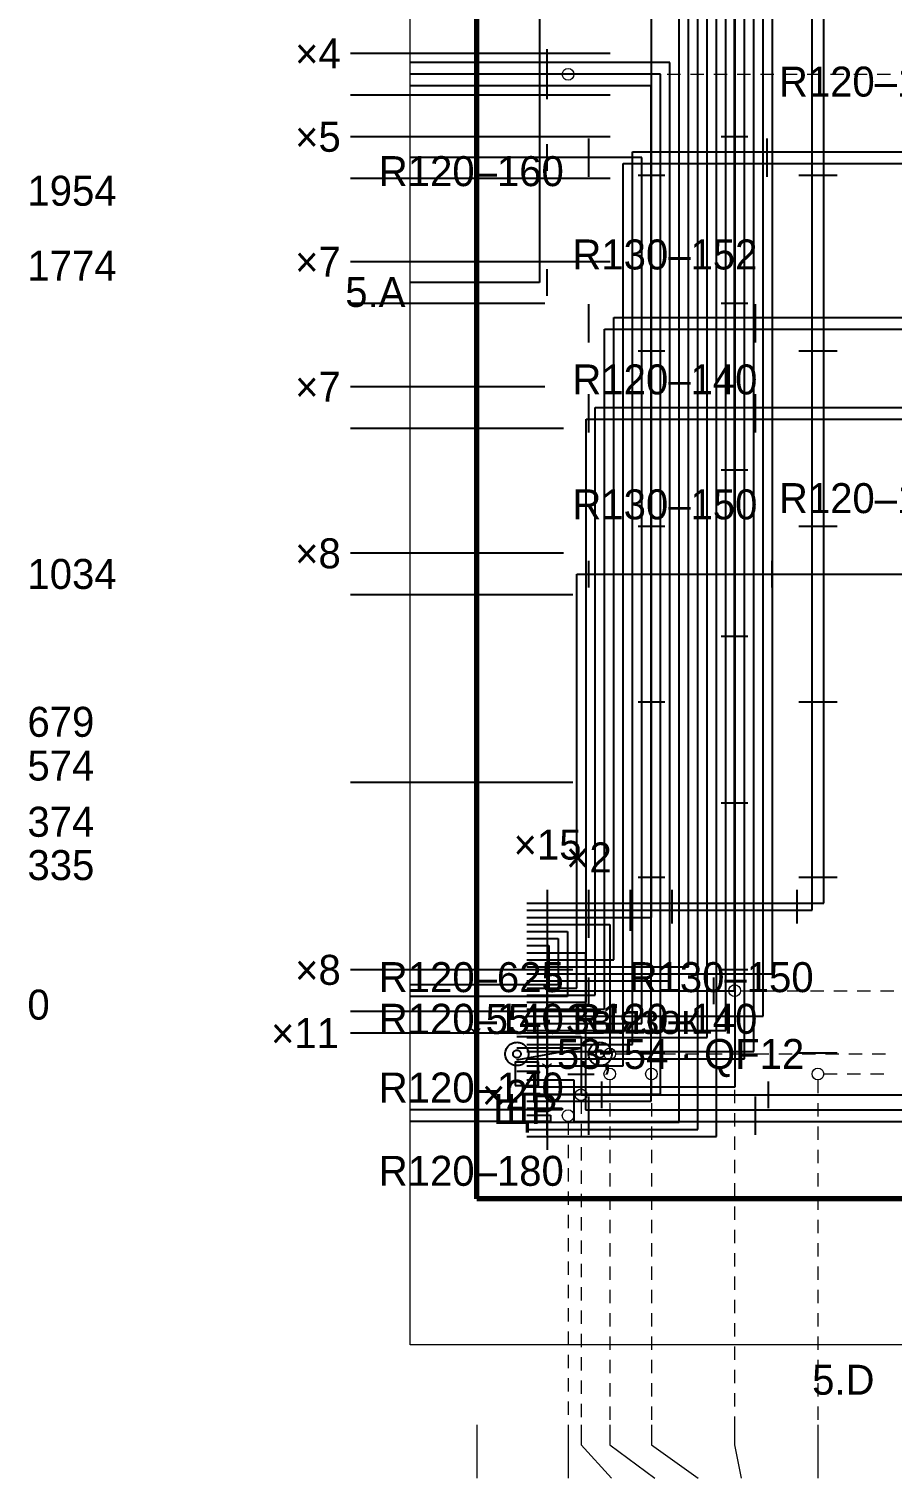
# Paper-space layout '07 Розгортки' of a CAD drawing. Header units: millimetres. Extents: x 0 to 841, y 0 to 594.
# Drawn here: x 615.5 to 667.3, y 151.9 to 238.9 of the extents above; entities that cross this region are included whole.
import ezdxf
from ezdxf.enums import TextEntityAlignment as Align

# ---------------------------------------------------------------- set-up
doc = ezdxf.new("R2010")
doc.units = ezdxf.units.MM
doc.linetypes.add('E_CABLE_DASH', pattern=[360, 240, -120])
for name, color, linetype in [('E-ELEV', 7, 'Continuous'), ('M-FIX', 7, 'Continuous'), ('W-BOX', 1, 'Continuous'), ('W-CABLE-DEVICE', 1, 'E_CABLE_DASH'), ('W-CABLE-DEVICE-RCD', 1, 'E_CABLE_DASH'), ('W-CABLE-LIGHT', 1, 'E_CABLE_DASH'), ('W-CABLE-LIGHT-RCD', 1, 'E_CABLE_DASH'), ('W-CABLE-LOW', 1, 'E_CABLE_DASH'), ('W-CABLE-SOCKET', 1, 'E_CABLE_DASH'), ('W-CABLE-SOCKET-RCD', 1, 'E_CABLE_DASH')]:
    doc.layers.add(name, color=color, linetype=linetype)
doc.styles.add('PLEX_LIGHT', font='IBMPlexSans-Light.ttf')

psp = doc.layouts.new('07 Розгортки')

# ---------------------------------------------------------------- linework, layer by layer
at = {"layer": 'E-ELEV', "lineweight": 13, "true_color": 0xd9d3c8}
for p, q in [((648.196, 236.136), (648.996, 236.136)), ((649.596, 236.136), (650.396, 236.136)), ((650.996, 236.136), (651.796, 236.136)), ((652.396, 236.136), (653.196, 236.136)), ((653.796, 236.136), (654.596, 236.136)), ((655.196, 236.136), (655.996, 236.136)), ((656.596, 236.136), (657.396, 236.136)), ((657.996, 236.136), (658.796, 236.136)), ((659.396, 236.136), (660.196, 236.136)), ((660.796, 236.136), (661.596, 236.136)), ((662.196, 236.136), (662.996, 236.136)), ((663.596, 236.136), (664.396, 236.136)), ((664.996, 236.136), (665.796, 236.136)), ((666.396, 236.136), (667.196, 236.136)), ((658.196, 181.136), (658.996, 181.136)), ((659.596, 181.136), (660.396, 181.136)), ((660.996, 181.136), (661.796, 181.136)), ((662.396, 181.136), (663.196, 181.136)), ((663.796, 181.136), (664.596, 181.136)), ((665.196, 181.136), (665.996, 181.136)), ((666.596, 181.136), (667.396, 181.136)), ((657.846, 180.786), (657.846, 179.986)), ((657.846, 179.386), (657.846, 178.586)), ((657.846, 177.986), (657.846, 177.186)), ((650.696, 177.336), (651.496, 177.336)), ((652.096, 177.336), (652.896, 177.336)), ((653.496, 177.336), (654.296, 177.336)), ((654.896, 177.336), (655.696, 177.336)), ((656.296, 177.336), (657.096, 177.336)), ((657.696, 177.336), (658.496, 177.336)), ((657.846, 176.586), (657.846, 175.786)), ((659.096, 177.336), (659.896, 177.336)), ((660.496, 177.336), (661.296, 177.336)), ((661.896, 177.336), (662.696, 177.336)), ((663.296, 177.336), (664.096, 177.336)), ((664.696, 177.336), (665.496, 177.336)), ((666.096, 177.336), (666.896, 177.336)), ((650.346, 175.786), (650.346, 174.986)), ((652.846, 175.786), (652.846, 174.986)), ((662.846, 175.786), (662.846, 174.986)), ((663.196, 176.136), (663.996, 176.136)), ((664.596, 176.136), (665.396, 176.136)), ((665.996, 176.136), (666.796, 176.136)), ((657.846, 175.186), (657.846, 174.386)), ((648.621, 174.536), (648.621, 173.736)), ((650.346, 174.386), (650.346, 173.586)), ((652.846, 174.386), (652.846, 173.586)), ((662.846, 174.386), (662.846, 173.586)), ((647.846, 173.286), (647.846, 172.486)), ((648.621, 173.136), (648.621, 172.336)), ((657.846, 173.786), (657.846, 172.986)), ((650.346, 172.986), (650.346, 172.186)), ((652.846, 172.986), (652.846, 172.186)), ((657.846, 172.386), (657.846, 171.586)), ((662.846, 172.986), (662.846, 172.186)), ((647.846, 171.886), (647.846, 171.086)), ((648.621, 171.736), (648.621, 170.936)), ((650.346, 171.586), (650.346, 170.786)), ((652.846, 171.586), (652.846, 170.786)), ((662.846, 171.586), (662.846, 170.786)), ((647.846, 170.486), (647.846, 169.686)), ((657.846, 170.986), (657.846, 170.186)), ((648.621, 170.336), (648.621, 169.536)), ((650.346, 170.186), (650.346, 169.386)), ((652.846, 170.186), (652.846, 169.386)), ((662.846, 170.186), (662.846, 169.386)), ((647.846, 169.086), (647.846, 168.286)), ((648.621, 168.936), (648.621, 168.136)), ((650.346, 168.786), (650.346, 167.986)), ((652.846, 168.786), (652.846, 167.986)), ((657.846, 169.586), (657.846, 168.786)), ((662.846, 168.786), (662.846, 167.986)), ((657.846, 168.186), (657.846, 167.386)), ((647.846, 167.686), (647.846, 166.886)), ((648.621, 167.536), (648.621, 166.736)), ((650.346, 167.386), (650.346, 166.586)), ((652.846, 167.386), (652.846, 166.586)), ((662.846, 167.386), (662.846, 166.586)), ((647.846, 166.286), (647.846, 165.486)), ((648.621, 166.136), (648.621, 165.336)), ((657.846, 166.786), (657.846, 165.986)), ((650.346, 165.986), (650.346, 165.186)), ((652.846, 165.986), (652.846, 165.186)), ((657.846, 165.386), (657.846, 164.586)), ((662.846, 165.986), (662.846, 165.186)), ((647.846, 164.886), (647.846, 164.086)), ((648.621, 164.736), (648.621, 163.936)), ((650.346, 164.586), (650.346, 163.786)), ((652.846, 164.586), (652.846, 163.786)), ((662.846, 164.586), (662.846, 163.786)), ((657.846, 163.986), (657.846, 163.186)), ((647.846, 163.486), (647.846, 162.686)), ((648.621, 163.336), (648.621, 162.536)), ((650.346, 163.186), (650.346, 162.386)), ((652.846, 163.186), (652.846, 162.386)), ((662.846, 163.186), (662.846, 162.386)), ((647.846, 162.086), (647.846, 161.286)), ((648.621, 161.936), (648.621, 161.136)), ((650.346, 161.786), (650.346, 160.986)), ((652.846, 161.786), (652.846, 160.986)), ((657.846, 162.586), (657.846, 161.786)), ((662.846, 161.786), (662.846, 160.986)), ((657.846, 161.186), (657.846, 160.386)), ((647.846, 160.686), (647.846, 159.886)), ((648.621, 160.536), (648.621, 159.736)), ((650.346, 160.386), (650.346, 159.586)), ((652.846, 160.386), (652.846, 159.586)), ((662.846, 160.386), (662.846, 159.586)), ((647.846, 159.286), (647.846, 158.486)), ((657.846, 159.786), (657.846, 158.986)), ((648.621, 159.136), (648.621, 158.336)), ((650.346, 158.986), (650.346, 158.186)), ((652.846, 158.986), (652.846, 158.186)), ((657.846, 158.386), (657.846, 157.586)), ((662.846, 158.986), (662.846, 158.186)), ((647.846, 157.886), (647.846, 157.086)), ((648.621, 157.736), (648.621, 156.936)), ((650.346, 157.586), (650.346, 156.786)), ((652.846, 157.586), (652.846, 156.786)), ((662.846, 157.586), (662.846, 156.786)), ((657.846, 156.986), (657.846, 156.186)), ((647.846, 156.486), (647.846, 155.686)), ((648.621, 156.336), (648.621, 155.536)), ((650.346, 156.186), (650.346, 155.386)), ((652.846, 156.186), (652.846, 155.386)), ((662.846, 156.186), (662.846, 155.386)), ((647.846, 155.086), (647.846, 155.086)), ((657.846, 155.586), (657.846, 155.086))]:
    psp.add_line(p, q, dxfattribs=at)
at = {"layer": 'E-ELEV', "lineweight": 13, "true_color": 0x29251f}
for p, q in [((642.371, 155.086), (642.371, 153.886)), ((647.846, 155.086), (647.846, 153.886)), ((648.621, 155.086), (648.621, 153.886)), ((650.346, 155.086), (650.346, 153.886)), ((652.846, 155.086), (652.846, 153.886)), ((657.846, 155.086), (657.846, 153.886)), ((662.846, 155.086), (662.846, 153.886)), ((642.371, 153.886), (642.371, 151.886)), ((647.846, 153.886), (647.846, 151.886)), ((648.621, 153.886), (650.446, 151.886)), ((650.346, 153.886), (653.046, 151.886)), ((652.846, 153.886), (655.646, 151.886)), ((657.846, 153.886), (658.246, 151.886)), ((662.846, 153.886), (662.846, 151.886))]:
    psp.add_line(p, q, dxfattribs=at)
at = {"layer": 'E-ELEV', "lineweight": 13, "true_color": 0xd9d3c8}
psp.add_lwpolyline([(638.371, 159.886), (638.371, 281.761), (683.496, 281.761), (683.496, 339.386), (759.371, 339.386), (759.371, 222.661), (690.371, 222.661), (690.371, 159.886), (638.371, 159.886)], close=True, dxfattribs=at)
at = {"layer": 'E-ELEV', "lineweight": 70, "true_color": 0x29251f}
psp.add_lwpolyline([(642.371, 168.636), (642.371, 277.511), (687.496, 277.511), (687.496, 330.636), (750.621, 330.636), (750.621, 226.661), (686.371, 226.661), (686.371, 168.636)], close=True, dxfattribs=at)
at = {"layer": 'E-ELEV', "lineweight": 13, "true_color": 0x9a9288}
for centre in [(647.846, 236.136), (657.846, 181.136), (657.846, 181.136), (650.346, 177.336), (650.346, 176.136), (652.846, 176.136), (662.846, 176.136), (662.846, 176.136), (648.621, 174.886), (647.846, 173.636)]:
    psp.add_circle(centre, 0.35, dxfattribs=at)
at = {"layer": 'M-FIX', "lineweight": 25, "true_color": 0x29251f}
for p, q in [((646.596, 234.636), (646.596, 237.636)), ((650.371, 237.386), (634.771, 237.386)), ((650.371, 234.886), (634.771, 234.886)), ((650.371, 232.386), (634.771, 232.386)), ((649.096, 229.986), (649.096, 232.286)), ((658.646, 232.386), (657.046, 232.386)), ((659.79, 229.986), (659.79, 232.286)), ((646.596, 230.336), (646.596, 231.936)), ((650.371, 229.886), (634.771, 229.886)), ((653.646, 230.064), (652.046, 230.064)), ((663.996, 230.064), (661.696, 230.064)), ((650.371, 224.886), (634.771, 224.886)), ((646.596, 222.836), (646.596, 224.436)), ((646.451, 222.386), (634.771, 222.386)), ((649.096, 220.036), (649.096, 222.336)), ((658.646, 222.386), (657.046, 222.386)), ((659.096, 220.036), (659.096, 222.336)), ((653.646, 219.528), (652.046, 219.528)), ((663.996, 219.528), (661.696, 219.528)), ((646.451, 217.386), (634.771, 217.386)), ((649.096, 214.636), (649.096, 216.936)), ((659.096, 214.636), (659.096, 216.936)), ((647.571, 214.886), (634.771, 214.886)), ((658.646, 212.386), (657.046, 212.386)), ((653.646, 208.993), (652.046, 208.993)), ((663.996, 208.993), (661.696, 208.993)), ((647.571, 207.386), (634.771, 207.386)), ((649.096, 205.336), (649.096, 206.936)), ((660.096, 205.336), (660.096, 206.936)), ((648.131, 204.886), (634.771, 204.886)), ((658.646, 202.386), (657.046, 202.386)), ((653.646, 198.457), (652.046, 198.457)), ((663.996, 198.457), (661.696, 198.457)), ((648.131, 193.636), (634.771, 193.636)), ((658.646, 192.386), (657.046, 192.386)), ((653.646, 187.921), (652.046, 187.921)), ((663.996, 187.921), (661.696, 187.921)), ((646.609, 171.586), (646.609, 187.186)), ((649.096, 184.313), (649.096, 187.186)), ((651.596, 184.737), (651.596, 187.186)), ((654.096, 185.161), (654.096, 187.186)), ((661.596, 185.161), (661.596, 187.186)), ((648.131, 182.386), (634.771, 182.386)), ((646.596, 179.986), (646.596, 182.286)), ((649.096, 180.336), (649.096, 181.936)), ((656.596, 180.336), (656.596, 181.936)), ((658.646, 182.386), (657.046, 182.386)), ((649.811, 179.886), (634.771, 179.886)), ((646.021, 175.486), (646.021, 179.186)), ((646.596, 175.486), (646.596, 179.186)), ((649.811, 178.586), (634.771, 178.586)), ((653.646, 177.386), (652.046, 177.386)), ((663.996, 177.386), (661.696, 177.386)), ((649.421, 176.111), (647.821, 176.111)), ((649.871, 174.086), (649.871, 175.686)), ((659.871, 174.086), (659.871, 175.686)), ((649.696, 174.886), (645.996, 174.886)), ((646.596, 172.486), (646.596, 174.786)), ((649.096, 172.486), (649.096, 174.786)), ((659.096, 172.486), (659.096, 174.786))]:
    psp.add_line(p, q, dxfattribs=at)
at = {"layer": 'W-BOX', "lineweight": 25, "true_color": 0x29251f}
psp.add_lwpolyline([(644.671, 175.436), (646.071, 175.436), (646.071, 176.836), (644.671, 176.836)], close=True, dxfattribs=at)
at = {"layer": 'W-CABLE-DEVICE', "lineweight": 25, "true_color": 0x7f7fc9}
for points in [[(645.371, 179.598), (659.561, 179.598), (659.561, 273.061), (745.696, 273.061), (745.696, 315.636), (747.721, 315.636)], [(645.371, 182.992), (650.601, 182.992), (650.601, 221.536), (683.471, 221.536)]]:
    psp.add_lwpolyline(points, dxfattribs=at)
at = {"layer": 'W-CABLE-DEVICE', "lineweight": 25, "true_color": 0xe67f8a}
psp.add_lwpolyline([(645.371, 177.477), (659.001, 177.477), (659.001, 272.361), (744.996, 272.361), (744.996, 296.761), (748.221, 296.761)], dxfattribs=at)
at = {"layer": 'W-CABLE-DEVICE', "lineweight": 25, "true_color": 0xe15759}
for points in [[(645.371, 185.961), (662.496, 185.961), (662.496, 281.761)], [(645.371, 178.325), (656.201, 178.325), (656.201, 256.136), (745.346, 256.136), (745.346, 256.286), (748.221, 256.286)]]:
    psp.add_lwpolyline(points, dxfattribs=at)
at = {"layer": 'W-CABLE-DEVICE', "lineweight": 25, "true_color": 0xa8344f}
psp.add_lwpolyline([(645.371, 186.386), (663.196, 186.386), (663.196, 281.761)], dxfattribs=at)
at = {"layer": 'W-CABLE-DEVICE', "lineweight": 25, "true_color": 0x4e79a7}
for points in [[(645.371, 182.143), (660.121, 182.143), (660.121, 271.661), (692.496, 271.661), (692.496, 281.261), (690.396, 281.261)], [(645.371, 178.749), (657.321, 178.749), (657.321, 268.286), (638.371, 268.286)]]:
    psp.add_lwpolyline(points, dxfattribs=at)
at = {"layer": 'W-CABLE-DEVICE', "lineweight": 25, "true_color": 0x76b7b2}
for points in [[(645.371, 182.567), (655.081, 182.567), (655.081, 246.186), (645.271, 246.186)], [(645.371, 179.173), (652.281, 179.173), (652.281, 231.136), (638.371, 231.136)]]:
    psp.add_lwpolyline(points, dxfattribs=at)
at = {"layer": 'W-CABLE-DEVICE', "lineweight": 25, "true_color": 0x3f6fb5}
psp.add_lwpolyline([(645.371, 181.719), (653.961, 181.719), (653.961, 236.836), (638.371, 236.836)], dxfattribs=at)
at = {"layer": 'W-CABLE-DEVICE', "lineweight": 25, "true_color": 0xc2185b}
psp.add_lwpolyline([(645.371, 177.901), (651.721, 177.901), (651.721, 231.486), (714.946, 231.486), (714.946, 229.561)], dxfattribs=at)
at = {"layer": 'W-CABLE-DEVICE-RCD', "lineweight": 25, "true_color": 0x4fb0a0}
psp.add_lwpolyline([(645.371, 180.87), (649.481, 180.87), (649.481, 216.136), (690.371, 216.136)], dxfattribs=at)
at = {"layer": 'W-CABLE-DEVICE-RCD', "lineweight": 25, "true_color": 0xa8344f}
psp.add_lwpolyline([(645.371, 181.295), (648.361, 181.295), (648.361, 206.136), (690.371, 206.136)], dxfattribs=at)
at = {"layer": 'W-CABLE-LIGHT', "lineweight": 25, "true_color": 0xa6761d}
psp.add_lwpolyline([(645.371, 175.355), (657.881, 175.355), (657.881, 270.261), (672.346, 270.261), (672.346, 272.989)], dxfattribs=at)
at = {"layer": 'W-CABLE-LIGHT', "lineweight": 25, "true_color": 0xf28e2b}
psp.add_lwpolyline([(645.371, 172.386), (656.761, 172.386), (656.761, 268.986), (638.371, 268.986)], dxfattribs=at)
at = {"layer": 'W-CABLE-LIGHT', "lineweight": 25, "true_color": 0xd4a72c}
for points in [[(645.371, 173.234), (654.521, 173.234), (654.521, 247.586), (646.893, 247.586)], [(646.893, 246.886), (646.121, 246.886), (646.121, 223.636), (638.371, 223.636)], [(645.371, 173.658), (646.796, 173.658), (646.796, 173.286), (638.371, 173.286)]]:
    psp.add_lwpolyline(points, dxfattribs=at)
at = {"layer": 'W-CABLE-LIGHT', "lineweight": 25, "true_color": 0xc9845c}
psp.add_lwpolyline([(645.371, 174.507), (652.841, 174.507), (652.841, 235.436), (638.371, 235.436)], dxfattribs=at)
at = {"layer": 'W-CABLE-LIGHT', "lineweight": 25, "true_color": 0x9c755f}
psp.add_lwpolyline([(645.371, 175.78), (648.196, 175.78), (648.196, 173.286), (679.996, 173.286), (679.996, 172.386), (681.85, 172.386)], dxfattribs=at)
at = {"layer": 'W-CABLE-LIGHT-RCD', "lineweight": 25, "true_color": 0xf28e2b}
psp.add_lwpolyline([(645.371, 180.022), (650.041, 180.022), (650.041, 220.836), (681.85, 220.836)], dxfattribs=at)
at = {"layer": 'W-CABLE-LOW', "lineweight": 25, "true_color": 0x29251f}
for points in [[(645.371, 183.84), (646.681, 183.84), (646.681, 181.136), (657.846, 181.136), (657.846, 263.636), (638.371, 263.636)], [(645.371, 184.689), (647.801, 184.689), (647.801, 180.786), (638.371, 180.786)], [(645.371, 185.113), (650.346, 185.113), (650.346, 177.336), (649.771, 177.336)], [(645.371, 184.264), (647.241, 184.264), (647.241, 181.486), (638.371, 181.486)]]:
    psp.add_lwpolyline(points, dxfattribs=at)
for radius in [0.7, 0.233]:
    psp.add_circle((649.771, 177.336), radius, dxfattribs=at)
at = {"layer": 'W-CABLE-SOCKET', "lineweight": 25, "true_color": 0x3f6fb5}
for points in [[(645.371, 177.052), (658.441, 177.052), (658.441, 270.961), (693.196, 270.961), (693.196, 298.036), (689.896, 298.036)], [(645.371, 176.628), (651.161, 176.628), (651.161, 230.786), (692.771, 230.786), (692.771, 229.061)]]:
    psp.add_lwpolyline(points, dxfattribs=at)
at = {"layer": 'W-CABLE-SOCKET', "lineweight": 25, "true_color": 0x5f9ed1}
psp.add_lwpolyline([(645.371, 185.537), (652.846, 185.537), (652.846, 281.761)], dxfattribs=at)
at = {"layer": 'W-CABLE-SOCKET', "lineweight": 25, "true_color": 0x4e79a7}
psp.add_lwpolyline([(645.371, 172.81), (655.641, 172.81), (655.641, 256.136), (638.371, 256.136)], dxfattribs=at)
at = {"layer": 'W-CABLE-SOCKET', "lineweight": 25, "true_color": 0x7f7fc9}
psp.add_lwpolyline([(645.371, 174.931), (653.401, 174.931), (653.401, 236.136), (638.371, 236.136)], dxfattribs=at)
at = {"layer": 'W-CABLE-SOCKET', "lineweight": 25, "true_color": 0x29251f}
psp.add_lwpolyline([(645.371, 183.416), (648.896, 183.416), (648.896, 173.986), (680.696, 173.986), (680.696, 173.086), (681.85, 173.086)], dxfattribs=at)
at = {"layer": 'W-CABLE-SOCKET', "lineweight": 25, "true_color": 0x4fb0a0}
for points in [[(644.771, 178.386), (648.621, 178.386), (648.621, 174.886), (680.071, 174.886), (680.071, 175.186), (683.971, 175.186)], [(644.771, 176.986), (648.621, 177.686), (644.771, 177.686)], [(645.371, 176.204), (646.121, 176.204), (646.121, 176.286), (644.771, 176.286)]]:
    psp.add_lwpolyline(points, dxfattribs=at)
at = {"layer": 'W-CABLE-SOCKET', "lineweight": 25, "true_color": 0x76b7b2}
psp.add_lwpolyline([(645.371, 174.083), (647.496, 174.083), (647.496, 173.986), (638.371, 173.986)], dxfattribs=at)
at = {"layer": 'W-CABLE-SOCKET', "lineweight": 25, "true_color": 0x4fb0a0}
for radius in [0.7, 0.233]:
    psp.add_circle((644.771, 177.336), radius, dxfattribs=at)
at = {"layer": 'W-CABLE-SOCKET-RCD', "lineweight": 25, "true_color": 0x5f9ed1}
psp.add_lwpolyline([(645.371, 180.446), (648.921, 180.446), (648.921, 215.436), (690.371, 215.436)], dxfattribs=at)

# ---------------------------------------------------------------- texts
at = {"layer": 'E-ELEV', "true_color": 0x29251f, "style": 'PLEX_LIGHT'}
for s, p in [('1954', (615.382, 229.148)), ('1774', (615.382, 224.648)), ('1034', (615.382, 206.148)), ('679', (615.382, 197.273)), ('574', (615.382, 194.648)), ('374', (615.382, 191.273)), ('335', (615.382, 188.673)), ('0', (615.382, 180.298))]:
    psp.add_text(s, height=1.8, dxfattribs=at).set_placement(p, align=Align.MIDDLE_LEFT)
at = {"layer": 'E-ELEV', "true_color": 0x9a9288, "style": 'PLEX_LIGHT'}
for s, p in [('5.A', (636.271, 223.073)), ('5.D', (664.371, 157.786))]:
    psp.add_text(s, height=1.8, dxfattribs=at).set_placement(p, align=Align.MIDDLE_CENTER)
at = {"layer": 'M-FIX', "true_color": 0x29251f, "style": 'PLEX_LIGHT'}
for s, p in [('×4', (632.824, 237.386)), ('R120–140', (666.059, 235.698)), ('×5', (632.824, 232.386)), ('R120–160', (642.034, 230.323)), ('R130–152', (653.659, 225.323)), ('×7', (632.824, 224.886)), ('R120–140', (653.659, 217.823)), ('×7', (632.824, 217.386)), ('R120–140', (666.059, 210.698)), ('R130–150', (653.659, 210.323)), ('×8', (632.824, 207.386)), ('×15', (646.609, 189.907)), ('×2', (649.096, 189.133)), ('×8', (632.824, 182.386)), ('R120–625', (642.034, 181.948)), ('R130–150', (657.034, 181.948)), ('R120–140', (642.034, 179.448)), ('R120–140', (653.659, 179.448)), ('×11', (632.05, 178.586)), ('R120–140', (642.034, 175.323)), ('×2', (644.049, 174.886)), ('R120–180', (642.034, 170.323))]:
    psp.add_text(s, height=1.8, dxfattribs=at).set_placement(p, align=Align.MIDDLE_CENTER)
at = {"layer": 'W-BOX', "true_color": 0x29251f, "style": 'PLEX_LIGHT'}
psp.add_text('ЩР', height=1.8, dxfattribs=at).set_placement((643.346, 174.036), align=Align.MIDDLE_LEFT)
at = {"layer": 'W-CABLE-LOW', "true_color": 0x29251f, "style": 'PLEX_LIGHT'}
psp.add_text("↓55 · Зв'язок", height=1.8, dxfattribs=at).set_placement((641.692, 179.436), align=Align.MIDDLE_LEFT)
at = {"layer": 'W-CABLE-SOCKET', "true_color": 0x29251f, "style": 'PLEX_LIGHT'}
psp.add_text('↓53, 54 · QF12', height=1.8, dxfattribs=at).set_placement((645.971, 177.336), align=Align.MIDDLE_LEFT)

doc.saveas('drawing.dxf')
